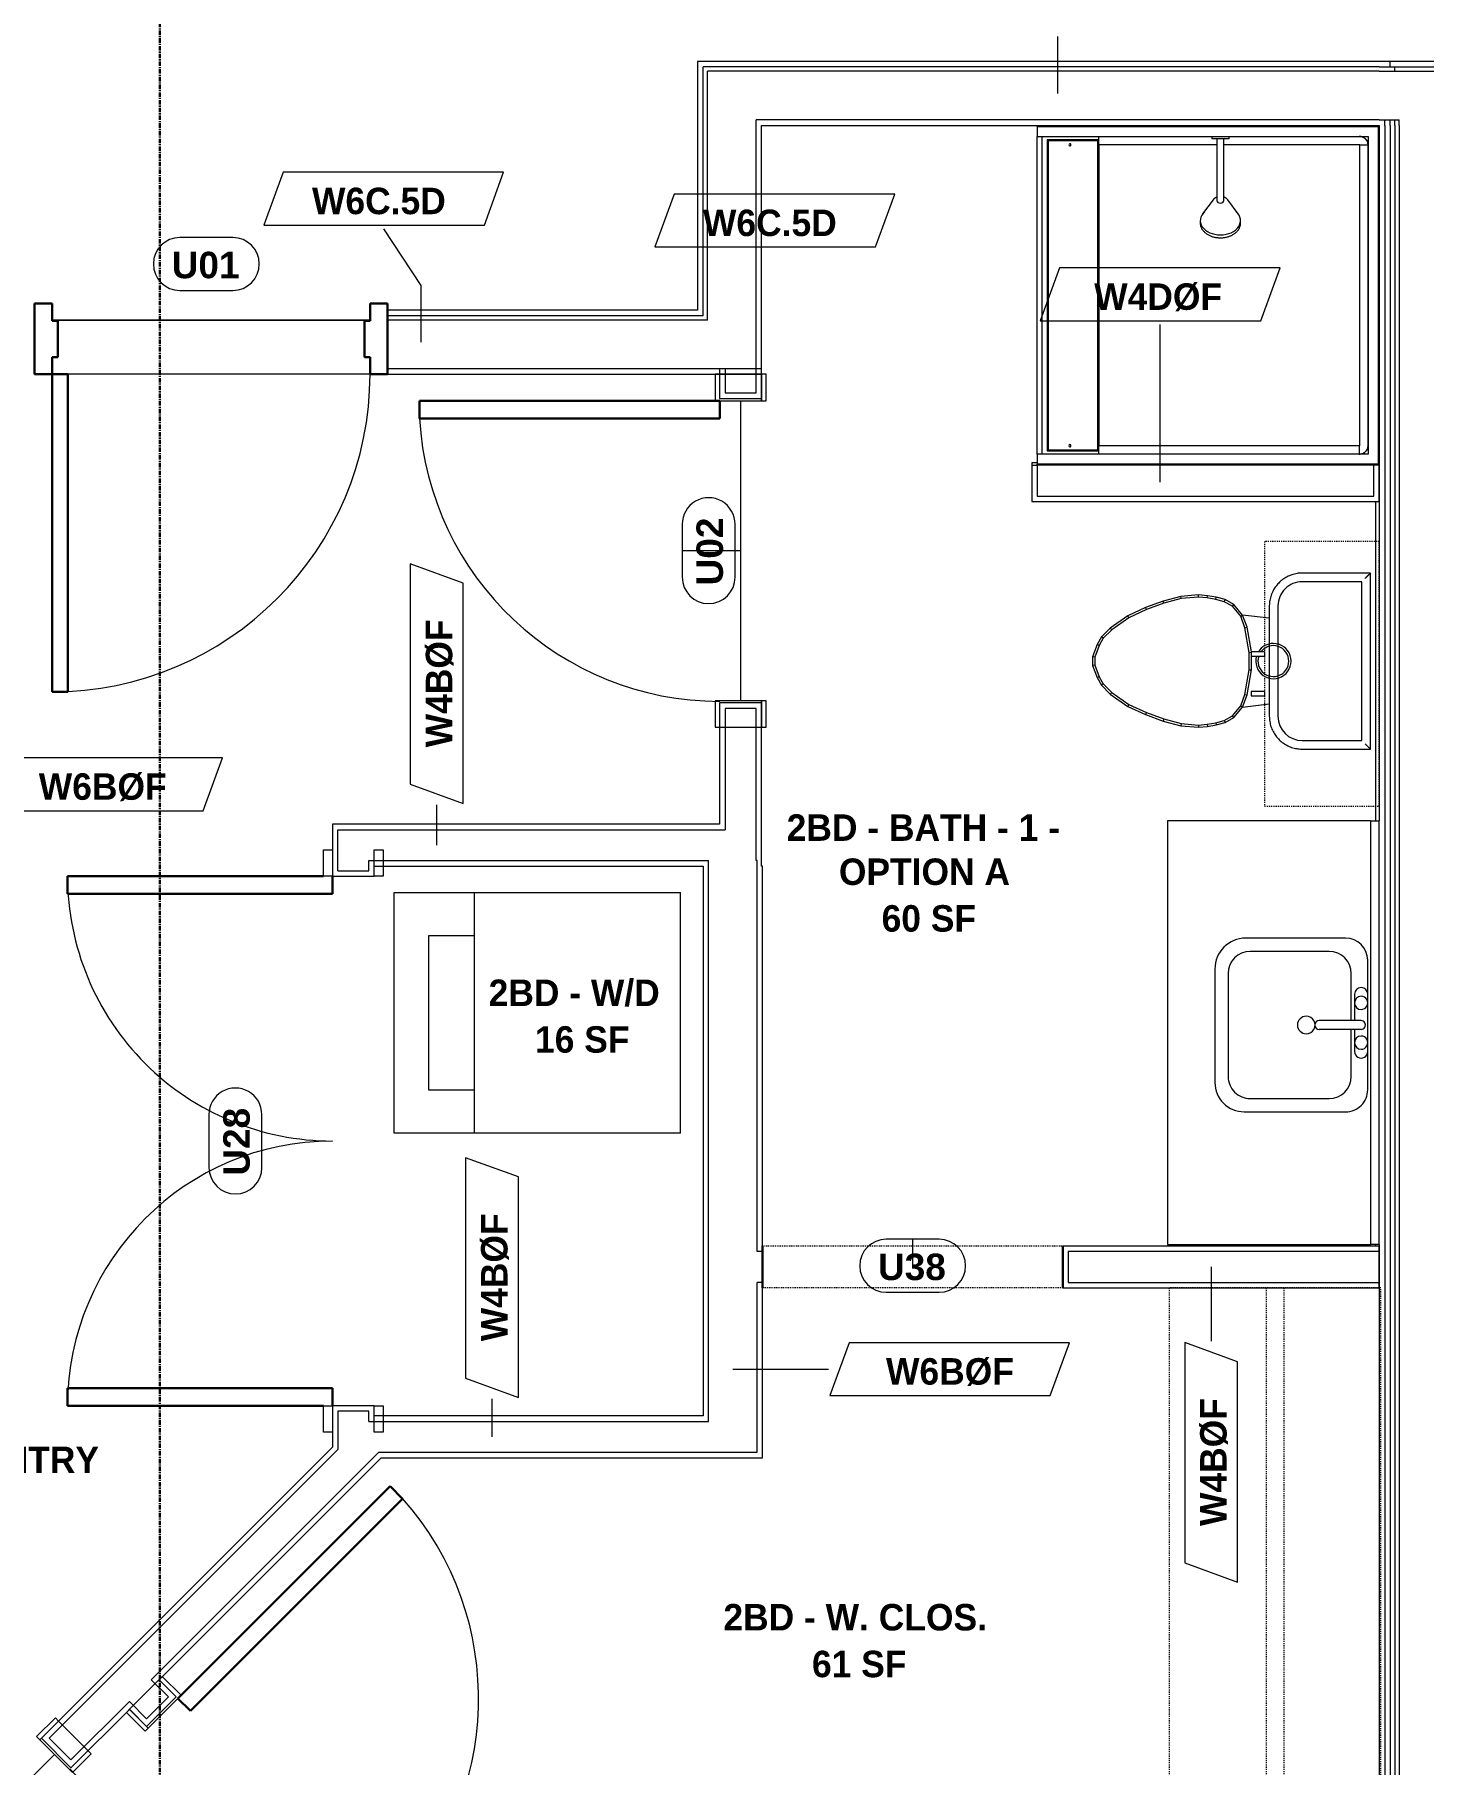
# Model space of a CAD drawing. Header units: inches. Extents: x -4058 to -1781, y 9814 to 12264.
# Drawn here: x -3495.5 to -3338.2, y 10187.7 to 10383.7 of the extents above; entities that cross this region are included whole.
import ezdxf

# ---------------------------------------------------------------- set-up
doc = ezdxf.new("R2010")
doc.units = ezdxf.units.IN
doc.header["$MEASUREMENT"] = 0
for name, pattern in [('Dash', [0.25, 0.125, -0.125]), ('Grid Line 1_2_', [0.875, 0.5, -0.125, 0.125, -0.125]), ('Overhead', [0.15625, 0.09375, -0.0625])]:
    doc.linetypes.add(name, pattern=pattern)
for name, color, linetype, lineweight in [('0-1', 7, 'Continuous', 5), ('0-3', 8, 'Continuous', 9), ('A-AREA-IDEN', 2, 'Continuous', 9), ('A-DETL-GENF-3', 92, 'Overhead', 9), ('A-DETL-MEDM', 33, 'Continuous', 30), ('A-DOOR-1', 7, 'Continuous', 9), ('A-DOOR-2', 10, 'Continuous', 30), ('A-DOOR-3', 31, 'Continuous', 9), ('A-DOOR-4', 31, 'Continuous', 30), ('A-DOOR-FRAM-2', 10, 'Continuous', 30), ('A-DOOR-IDEN', 31, 'Continuous', 9), ('A-FLOR-1', 7, 'Continuous', 9), ('A-FLOR-2', 192, 'Continuous', 9), ('A-WALL', 113, 'Continuous', 18), ('A-WALL-2', 250, 'Continuous', 18), ('A-WALL-3', 113, 'Continuous', 9), ('A-WALL-IDEN', 211, 'Continuous', 9), ('I-WALL-1', 7, 'Continuous', 9), ('P-SANR-FIXT', 6, 'Continuous', 9), ('Q-CASE', 31, 'Continuous', 9), ('Q-CASE-2', 31, 'Dash', 9), ('Q-CASE-HDLN', 31, 'Dash', 9), ('S-GRID-1', 1, 'Grid Line 1_2_', 30)]:
    doc.layers.add(name, color=color, linetype=linetype, lineweight=lineweight)
doc.styles.add('Arial_B', font='arialbd.ttf', dxfattribs={"height": 3})
doc.styles.add('Century Gothic_B', font='GOTHICB.TTF', dxfattribs={"height": 3})

# ---------------------------------------------------------------- blocks, each defined once
blk = doc.blocks.new('CTR - 1st Phase - Shell_rvt-1-UNITS PLANS - 3RD FLOOR')
at = {"layer": 'A-FLOR-1'}
for p, q in [((-3457.52, 10351.34), (-3493.52, 10351.34)), ((-3493.52, 10351.34), (-3457.52, 10351.34))]:
    blk.add_line(p, q, dxfattribs=at)
blk = doc.blocks.new('HOLLOW METAL - UNIT DOOR-2191978-UNITS PLANS - 3RD FLOOR')
at = {"layer": 'A-DOOR-1'}
blk.add_arc((18, 3.875), 36, 90, 180, dxfattribs=at)
at = {"layer": 'A-DOOR-2'}
for p, q in [((18, 39.875), (16.25, 39.875)), ((16.25, 39.875), (16.25, 3.875)), ((18, 3.875), (18, 39.875)), ((16.25, 3.875), (18, 3.875))]:
    blk.add_line(p, q, dxfattribs=at)
at = {"layer": 'A-DOOR-FRAM-2'}
for p, q in [((-18, 3.875), (-20, 3.875)), ((-20, 3.875), (-20, -4.125)), ((-18, 1.9375), (-18, 3.875)), ((18, 3.875), (18, 1.9375)), ((20, 3.875), (18, 3.875)), ((20, -4.125), (20, 3.875)), ((-17.375, 1.9375), (-18, 1.9375)), ((-17.375, -2.1875), (-17.375, 1.9375)), ((18, 1.9375), (17.375, 1.9375)), ((17.375, 1.9375), (17.375, -2.1875)), ((-18, -4.125), (-18, -2.1875)), ((-18, -2.1875), (-17.375, -2.1875)), ((17.375, -2.1875), (18, -2.1875)), ((18, -2.1875), (18, -4.125)), ((-20, -4.125), (-18, -4.125)), ((18, -4.125), (20, -4.125))]:
    blk.add_line(p, q, dxfattribs=at)
blk = doc.blocks.new('CTR - 1st Phase - Common Walls_rvt-1-UNITS PLANS - 3RD FLOOR')
at = {"layer": 'A-WALL-2'}
for p, q in [((-3341.91, 10380.04), (-3341.91, 10380.66)), ((-3343.16, 10380.04), (-3419.78, 10380.04)), ((-3419.78, 10379.54), (-3419.78, 10380.04)), ((-3419.78, 10373.41), (-3419.78, 10379.54)), ((-3343.16, 10379.54), (-3419.28, 10379.54)), ((-3419.28, 10374.04), (-3419.28, 10379.54)), ((-3343.16, 10380.04), (-3342.54, 10380.04)), ((-3343.16, 10379.54), (-3341.91, 10379.54)), ((-3342.54, 10380.04), (-3341.91, 10380.04)), ((-3341.91, 10380.04), (-3341.41, 10380.04)), ((-3341.91, 10380.04), (-3341.41, 10380.04)), ((-3341.91, 10379.54), (-3341.41, 10379.54)), ((-3341.41, 10379.54), (-3341.41, 10380.04)), ((-3341.41, 10380.04), (-3340.91, 10380.04)), ((-3341.41, 10379.54), (-3340.91, 10379.54)), ((-3341.41, 10379.54), (-3340.91, 10379.54)), ((-3340.91, 10380.04), (-3207.1, 10380.04)), ((-3340.91, 10379.54), (-3207.1, 10379.54)), ((-3419.78, 10351.84), (-3419.78, 10373.41)), ((-3419.28, 10373.41), (-3419.28, 10374.04)), ((-3419.28, 10351.34), (-3419.28, 10373.41)), ((-3343.16, 10374.04), (-3413.78, 10374.04)), ((-3413.78, 10373.41), (-3413.78, 10374.04)), ((-3413.78, 10345.84), (-3413.78, 10373.41)), ((-3343.16, 10374.04), (-3342.54, 10374.04)), ((-3342.54, 10373.41), (-3342.54, 10374.04)), ((-3342.54, 10374.04), (-3341.91, 10374.04)), ((-3342.54, 10373.41), (-3342.54, 9988.44)), ((-3341.91, 10373.41), (-3341.91, 10374.04)), ((-3341.91, 10374.04), (-3341.41, 10374.04)), ((-3341.91, 10373.41), (-3341.91, 9988.44)), ((-3341.41, 10373.41), (-3341.41, 10374.04)), ((-3341.41, 10374.04), (-3340.91, 10374.04)), ((-3341.41, 10373.41), (-3341.41, 9988.44)), ((-3340.91, 10373.41), (-3340.91, 10374.04)), ((-3340.91, 10373.41), (-3340.91, 9988.44)), ((-3420.41, 10351.84), (-3455.52, 10351.84)), ((-3420.41, 10351.34), (-3455.52, 10351.34)), ((-3419.78, 10351.84), (-3420.41, 10351.84)), ((-3419.78, 10351.34), (-3420.41, 10351.34)), ((-3419.28, 10351.34), (-3419.78, 10351.34)), ((-3420.41, 10345.84), (-3455.52, 10345.84)), ((-3419.28, 10345.84), (-3420.41, 10345.84)), ((-3413.78, 10345.84), (-3419.28, 10345.84))]:
    blk.add_line(p, q, dxfattribs=at)
at = {"layer": 'I-WALL-1'}
for p, q in [((-3343.16, 10380.66), (-3420.41, 10380.66)), ((-3420.41, 10380.66), (-3420.41, 10380.04)), ((-3342.54, 10380.66), (-3343.16, 10380.66)), ((-3341.91, 10380.66), (-3342.54, 10380.66)), ((-3207.1, 10380.66), (-3341.91, 10380.66)), ((-3420.41, 10380.04), (-3420.41, 10373.41)), ((-3420.41, 10373.41), (-3420.41, 10352.46)), ((-3413.16, 10373.41), (-3381.91, 10373.41)), ((-3413.16, 10345.21), (-3413.16, 10373.41)), ((-3420.41, 10352.46), (-3455.52, 10352.46)), ((-3455.52, 10345.21), (-3420.41, 10345.21)), ((-3420.41, 10345.21), (-3413.78, 10345.21)), ((-3413.78, 10345.21), (-3413.16, 10345.21)), ((-3343.16, 10334.91), (-3343.16, 10294.6)), ((-3343.16, 10246.6), (-3343.16, 9988.44))]:
    blk.add_line(p, q, dxfattribs=at)
at = {"layer": '0-3', "rotation": 180}
blk.add_blockref('HOLLOW METAL - UNIT DOOR-2191978-UNITS PLANS - 3RD FLOOR', (-3475.52, 10349.09), dxfattribs=at)
blk = doc.blocks.new('CTR - 1st Phase - Structure_rvt-1-UNITS PLANS - 3RD FLOOR')
at = {"layer": 'S-GRID-1'}
blk.add_line((-3481.32, 9814.03), (-3481.32, 12247.5), dxfattribs=at)
blk = doc.blocks.new('SWING - DOUBLE - FLUSH - SWING - DOUBLE - 5-0 x 6-8 - DUMMY-3948979-UNITS PLANS - 3RD FLOOR')
at = {"layer": 'A-DOOR-3'}
for p, q in [((-33, 2.375), (-33, 3.375)), ((-33, 3.375), (-30, 3.375)), ((-30, 2.375), (-33, 2.375)), ((-30, 3.375), (-30, 2.375)), ((30, 2.375), (30, 3.375)), ((30, 3.375), (33, 3.375)), ((33, 2.375), (30, 2.375)), ((33, 3.375), (33, 2.375)), ((-33, -2.375), (-30, -2.375)), ((-33, -3.375), (-33, -2.375)), ((-30, -3.375), (-33, -3.375)), ((-30, -2.375), (-30, -3.375)), ((30, -2.375), (33, -2.375)), ((30, -3.375), (30, -2.375)), ((33, -3.375), (30, -3.375)), ((33, -2.375), (33, -3.375))]:
    blk.add_line(p, q, dxfattribs=at)
for centre, start, end in [((-30, -2.375), 270, 0), ((30, -2.375), 180, 270)]:
    blk.add_arc(centre, 30, start, end, dxfattribs=at)
at = {"layer": 'A-DOOR-4'}
for p, q in [((-28, -2.375), (-30, -2.375)), ((-30, -3.375), (-30, -32.375)), ((-28, -32.375), (-28, -2.375)), ((28, -2.375), (30, -2.375)), ((28, -32.375), (28, -2.375)), ((30, -3.375), (30, -32.375)), ((-30, -32.375), (-28, -32.375)), ((30, -32.375), (28, -32.375))]:
    blk.add_line(p, q, dxfattribs=at)
blk = doc.blocks.new('Door-Opening - CLEAR OPENING - 34_ x 80_-3924454-UNITS PLANS - 3RD FLOOR')
at = {"layer": 'A-DETL-GENF-3'}
for p, q in [((-17.32, 2.37), (16.68, 2.37)), ((16.68, -2.38), (-17.32, -2.38))]:
    blk.add_line(p, q, dxfattribs=at)
at = {"layer": 'A-DETL-MEDM'}
for p, q in [((-17.32, -2.38), (-17.32, 2.37)), ((16.68, 2.37), (16.68, -2.38))]:
    blk.add_line(p, q, dxfattribs=at)
blk = doc.blocks.new('M_Sink Vanity-Square - 500 x 440mm-1352614-UNITS PLANS - 3RD FLOOR')
at = {"layer": 'P-SANR-FIXT'}
for p, q in [((7.96, 7.09), (-6.72, 7.09)), ((3.62, 7.09), (-2.88, 7.09)), ((0.12, 6.33), (0.12, 1.59)), ((1.12, 6.33), (1.12, 1.59)), ((-9.22, 4.59), (-9.22, -6.73)), ((0.12, 5.22), (-5.22, 5.22)), ((-2.88, 5.59), (0.12, 5.59)), ((1.12, 5.59), (3.62, 5.59)), ((6.46, 5.22), (1.12, 5.22)), ((10.46, -6.91), (10.46, 4.59)), ((-7.72, 2.72), (-7.72, -6.23)), ((8.96, -6.23), (8.96, 2.72)), ((-5.22, -8.73), (6.46, -8.73)), ((-5.72, -10.23), (7.14, -10.23))]:
    blk.add_line(p, q, dxfattribs=at)
for centre, radius, start, end in [((-6.72, 4.59), 2.5, 90, 180), ((-2.88, 6.34), 0.75, 90, 270), ((-1.88, 6.34), 0.75, 360, 180), ((-1.88, 6.34), 0.75, 180, 0), ((0.62, 6.33), 0.5, 360, 180), ((2.62, 6.34), 0.75, 360, 180), ((2.62, 6.34), 0.75, 180, 360), ((3.62, 6.34), 0.75, 270, 90), ((7.96, 4.59), 2.5, 360, 90), ((-5.22, 2.72), 2.5, 90, 180), ((6.46, 2.72), 2.5, 0, 90), ((0.62, 0.13), 1, 360, 180), ((0.62, 0.13), 1, 180, 0), ((0.62, 1.59), 0.5, 180, 0), ((-5.72, -6.73), 3.5, 180, 270), ((-5.22, -6.23), 2.5, 180, 270), ((6.46, -6.23), 2.5, 270, 0), ((7.14, -6.91), 3.32, 270, 0)]:
    blk.add_arc(centre, radius, start, end, dxfattribs=at)
blk = doc.blocks.new('Toilet-Domestic-3D - Toilet-Domestic-3D-V19-UNITS PLANS - 3RD FLOOR')
at = {"layer": 'P-SANR-FIXT'}
for p, q in [((-0.5, 12), (-1.87, 11.5)), ((-0.46, 11.75), (-0.5, 12)), ((0.5, 12), (-0.5, 12)), ((0.46, 11.75), (0.5, 12)), ((1.87, 11.5), (0.5, 12)), ((-3.74, 10), (-5.13, 8)), ((-3.55, 9.84), (-4.91, 7.88)), ((-2.74, 11), (-3.74, 10)), ((-3.55, 9.84), (-3.74, 10)), ((-2.59, 10.8), (-3.55, 9.84)), ((-1.87, 11.5), (-2.74, 11)), ((-2.59, 10.8), (-2.74, 11)), ((-1.77, 11.27), (-2.59, 10.8)), ((-1.77, 11.27), (-1.87, 11.5)), ((-0.46, 11.75), (-1.77, 11.27)), ((0.46, 11.75), (-0.46, 11.75)), ((1.77, 11.27), (0.46, 11.75)), ((1.77, 11.27), (1.87, 11.5)), ((2.59, 10.8), (1.77, 11.27)), ((2.74, 11), (1.87, 11.5)), ((2.59, 10.8), (2.74, 11)), ((3.55, 9.84), (2.59, 10.8)), ((3.74, 10), (2.74, 11)), ((3.55, 9.84), (3.74, 10)), ((4.91, 7.88), (3.55, 9.84)), ((5.13, 8), (3.74, 10)), ((-5.13, 8), (-6.06, 6)), ((-4.91, 7.88), (-5.83, 5.9)), ((-4.91, 7.88), (-5.13, 8)), ((4.91, 7.88), (5.13, 8)), ((5.83, 5.9), (4.91, 7.88)), ((6.06, 6), (5.13, 8)), ((-6.06, 6), (-6.79, 4)), ((-5.83, 5.9), (-6.55, 3.92)), ((-5.83, 5.9), (-6.06, 6)), ((5.83, 5.9), (6.06, 6)), ((6.55, 3.92), (5.83, 5.9)), ((6.79, 4), (6.06, 6)), ((-6.79, 4), (-7.33, 1.99)), ((-6.55, 3.92), (-7.08, 1.95)), ((-6.55, 3.92), (-6.79, 4)), ((6.55, 3.92), (6.79, 4)), ((7.08, 1.95), (6.55, 3.92)), ((7.33, 1.99), (6.79, 4)), ((-7.33, 1.99), (-7.5, 0)), ((-7.08, 1.95), (-7.33, 1.99)), ((7.08, 1.95), (7.33, 1.99)), ((7.5, 0), (7.33, 1.99)), ((-7.08, 1.95), (-7.25, 0)), ((7.25, 0), (7.08, 1.95)), ((-7.25, 0), (-7.5, 0)), ((-7.5, 0), (-7.41, -1)), ((-7.16, -0.96), (-7.41, -1)), ((-7.41, -1), (-7.24, -2)), ((-7.25, 0), (-7.16, -0.96)), ((-6.99, -1.95), (-7.24, -2)), ((-7.16, -0.96), (-6.99, -1.95)), ((-6.99, -1.95), (-6.73, -2.9)), ((6.73, -2.9), (6.99, -1.95)), ((6.99, -1.95), (7.16, -0.96)), ((6.99, -1.95), (7.24, -2)), ((7.16, -0.96), (7.25, 0)), ((7.16, -0.96), (7.41, -1)), ((7.24, -2), (7.41, -1)), ((7.25, 0), (7.5, 0)), ((7.41, -1), (7.5, 0)), ((-7.24, -2), (-6.97, -3)), ((-6.73, -2.9), (-6.97, -3)), ((-6.97, -3), (-6.4, -4)), ((-6.73, -2.9), (-6.21, -3.84)), ((-6.4, -4), (-6.21, -3.84)), ((-6.21, -3.84), (-5.08, -4.78)), ((5.08, -4.78), (6.21, -3.84)), ((6.21, -3.84), (6.73, -2.9)), ((6.21, -3.84), (6.4, -4)), ((6.4, -4), (6.97, -3)), ((6.73, -2.9), (6.97, -3)), ((6.97, -3), (7.24, -2)), ((-6.4, -4), (-5.21, -5)), ((-5.08, -4.78), (-5.21, -5)), ((-5.21, -5), (-4.86, -8.02)), ((-5.21, -5), (-3.84, -5.5)), ((-5.08, -4.78), (-3.77, -5.26)), ((-3.77, -5.26), (-3.84, -5.5)), ((-3.84, -5.5), (-1, -6)), ((-3.77, -5.26), (-0.98, -5.75)), ((-0.98, -5.75), (-1, -6)), ((-0.98, -5.75), (0.98, -5.75)), ((0.98, -5.75), (3.77, -5.26)), ((0.98, -5.75), (1, -5.98)), ((1.05, -5.99), (3.84, -5.5)), ((3.77, -5.26), (5.08, -4.78)), ((3.77, -5.26), (3.84, -5.5)), ((3.84, -5.5), (5.21, -5)), ((4.86, -8.02), (5.21, -5)), ((5.08, -4.78), (5.21, -5)), ((5.21, -5), (6.4, -4)), ((-1, -6), (0.56, -6)), ((6.25, -8.02), (-6.25, -8.02)), ((6.25, -9), (-6.25, -9)), ((6.25, -9), (-6.25, -9)), ((-9.98, -11.75), (-9.98, -19.48)), ((-9, -11.75), (-9, -18.5)), ((-9, -11.75), (-9, -18.5)), ((9, -18.5), (9, -11.75)), ((9, -18.5), (9, -11.75)), ((9.98, -19.48), (9.98, -11.75)), ((-9.98, -19.48), (-9.86, -19.36)), ((-9.98, -19.48), (9.98, -19.48)), ((-9, -18.5), (9, -18.5)), ((-9, -18.5), (9, -18.5)), ((9.86, -19.36), (9.98, -19.48))]:
    blk.add_line(p, q, dxfattribs=at)
at = {"layer": 'P-SANR-FIXT', "flags": 128}
for points in [[(-6.25, -8.02), (-6.4, -8.03), (-6.55, -8.03), (-6.7, -8.05), (-6.84, -8.07), (-6.99, -8.1), (-7.14, -8.13), (-7.28, -8.17), (-7.42, -8.21), (-7.56, -8.26), (-7.7, -8.32), (-7.84, -8.38), (-7.97, -8.44), (-8.1, -8.52), (-8.23, -8.59), (-8.35, -8.67), (-8.48, -8.76), (-8.59, -8.85), (-8.71, -8.95), (-8.82, -9.05), (-8.92, -9.15), (-9.03, -9.26), (-9.12, -9.38), (-9.22, -9.49), (-9.3, -9.61), (-9.39, -9.74), (-9.46, -9.86), (-9.54, -9.99), (-9.6, -10.13), (-9.67, -10.26), (-9.72, -10.4), (-9.78, -10.54), (-9.82, -10.68), (-9.86, -10.83), (-9.89, -10.97), (-9.92, -11.12), (-9.95, -11.26), (-9.96, -11.41), (-9.97, -11.56), (-9.98, -11.71), (-9.98, -11.75)], [(9.98, -11.75), (9.97, -11.6), (9.97, -11.45), (9.95, -11.3), (9.93, -11.16), (9.9, -11.01), (9.87, -10.86), (9.83, -10.72), (9.79, -10.58), (9.74, -10.44), (9.68, -10.3), (9.62, -10.16), (9.56, -10.03), (9.48, -9.9), (9.41, -9.77), (9.33, -9.65), (9.24, -9.52), (9.15, -9.41), (9.05, -9.29), (8.95, -9.18), (8.85, -9.08), (8.74, -8.97), (8.62, -8.88), (8.51, -8.78), (8.39, -8.7), (8.26, -8.61), (8.14, -8.54), (8.01, -8.46), (7.87, -8.4), (7.74, -8.33), (7.6, -8.28), (7.46, -8.22), (7.32, -8.18), (7.17, -8.14), (7.03, -8.11), (6.88, -8.08), (6.74, -8.05), (6.59, -8.04), (6.44, -8.03), (6.29, -8.02), (6.25, -8.02)]]:
    blk.add_lwpolyline(points, dxfattribs=at)
at = {"layer": 'P-SANR-FIXT'}
for centre, radius, start, end in [((0, -8.48), 2, 73.137, 0), ((0, -8.48), 1.75, 70.983, 0), ((0, -8.48), 2, 0, 57.9286), ((0, -8.48), 1.75, 0, 51.2445), ((-6.25, -11.75), 2.75, 90, 180), ((-6.25, -11.75), 2.75, 90, 180), ((6.25, -11.75), 2.75, 0, 90), ((6.25, -11.75), 2.75, 360, 90)]:
    blk.add_arc(centre, radius, start, end, dxfattribs=at)
for points in [[(-9.98, -19.48), (-9.98, -19.48), (-9.98, -19.48), (-9.98, -19.48)], [(9.98, -19.48), (9.98, -19.48), (9.98, -19.48), (9.98, -19.48)]]:
    blk.add_open_spline(points, degree=3, dxfattribs=at)
for points, knots in [([(-9.86, -19.36), (-9.86, -19.36), (-9.85, -19.35), (-9.82, -19.32), (-9.8, -19.3), (-9.78, -19.28), (-9.75, -19.25), (-9.71, -19.21), (-9.66, -19.16), (-9.6, -19.1), (-9.55, -19.05), (-9.47, -18.97), (-9.41, -18.91), (-9.37, -18.87)], [0, 0, 0, 0, 0.166667, 0.25, 0.291667, 0.333333, 0.416667, 0.5, 0.583333, 0.666667, 0.75, 0.833333, 1, 1, 1, 1]), ([(9.37, -18.87), (9.41, -18.91), (9.47, -18.97), (9.55, -19.05), (9.6, -19.1), (9.66, -19.16), (9.71, -19.21), (9.75, -19.25), (9.78, -19.28), (9.8, -19.3), (9.82, -19.32), (9.85, -19.35), (9.86, -19.36), (9.86, -19.36)], [-1, -1, -1, -1, -0.833333, -0.75, -0.666667, -0.583333, -0.5, -0.416667, -0.333333, -0.291667, -0.25, -0.166667, 0, 0, 0, 0])]:
    blk.add_open_spline(points, degree=3, knots=knots, dxfattribs=at)
blk = doc.blocks.new('Bath Vanity - Bath Vanity 48_-V8-UNITS PLANS - 3RD FLOOR')
at = {"layer": 'Q-CASE'}
for p, q in [((-23.26, -1), (-23.26, -24)), ((24.74, -24), (24.74, -1)), ((-23.26, -24), (24.74, -24))]:
    blk.add_line(p, q, dxfattribs=at)
blk = doc.blocks.new('BATHROOM MIRROR - BATHROOM MIRROR 48_-3124766-UNITS PLANS - 3RD FLOOR')
at = {"layer": 'Q-CASE'}
for p, q in [((24.74, 24), (-23.26, 24)), ((-23.26, 23), (-23.26, 24)), ((24.74, 24), (24.74, 23)), ((-23.26, 23), (24.74, 23))]:
    blk.add_line(p, q, dxfattribs=at)
blk = doc.blocks.new('300 Series Wall Hung Cabinet_326 - 30_-2909952-UNITS PLANS - 3RD FLOOR')
at = {"layer": 'Q-CASE'}
for p, q in [((-2.5, -13.19), (-2.01, -13.19)), ((-2.5, -13.19), (-2.5, -14.69)), ((-2.01, -14.69), (-2.01, -13.19)), ((2, -13.19), (2.49, -13.19)), ((2, -13.19), (2, -14.69)), ((2.49, -14.69), (2.49, -13.19)), ((-2.5, -14.69), (-2.01, -14.69)), ((2, -14.69), (2.49, -14.69))]:
    blk.add_line(p, q, dxfattribs=at)
at = {"layer": 'Q-CASE-2'}
for p, q in [((15, -0.19), (-15, -0.19)), ((-15, -0.19), (-15, -13.19)), ((15, -13.19), (15, -0.19)), ((-15, -13.19), (15, -13.19))]:
    blk.add_line(p, q, dxfattribs=at)
blk = doc.blocks.new('Stacked Washer and Dryer - 26_x25_ - Private-1352637-UNITS PLANS - 3RD FLOOR')
at = {"layer": 'P-SANR-FIXT'}
for p, q in [((0, 13.625), (32.4375, 13.625)), ((0, 13.625), (0, -13.625)), ((23.34375, 13.625), (23.34375, -13.625)), ((32.4375, 13.625), (32.4375, -13.625)), ((23.34375, 8.75), (28.53125, 8.75)), ((28.53125, 8.75), (28.53125, -8.75)), ((28.53125, -8.75), (23.34375, -8.75)), ((32.4375, -13.625), (0, -13.625))]:
    blk.add_line(p, q, dxfattribs=at)
blk = doc.blocks.new('SWING - SINGLE - FLUSH - SWING - FLUSH - 2-10 x 6-8 - PRIVACY-4346067-UNITS PLANS - 3RD FLOOR')
at = {"layer": 'A-DOOR-3'}
for p, q in [((-17, 2.87), (-20, 2.87)), ((-20, 2.87), (-20, -2.38)), ((-17, -2.38), (-17, 2.87)), ((20, 2.87), (17, 2.87)), ((17, 2.87), (17, -2.38)), ((20, -2.38), (20, 2.87)), ((-20, -2.38), (-17, -2.38)), ((-17, -2.38), (-20, -2.38)), ((-20, -2.38), (-20, -2.88)), ((-20, -2.88), (-17, -2.88)), ((-17, -2.88), (-17, -2.38)), ((17, -2.38), (20, -2.38)), ((20, -2.38), (17, -2.38)), ((17, -2.38), (17, -2.88)), ((17, -2.88), (20, -2.88)), ((20, -2.88), (20, -2.38))]:
    blk.add_line(p, q, dxfattribs=at)
blk.add_arc((17, 2.37), 34.07, 93.3657, 180, dxfattribs=at)
at = {"layer": 'A-DOOR-4'}
for p, q in [((15, 2.37), (15, 36.38)), ((17, 36.38), (15, 36.38)), ((17, 2.37), (17, 36.38)), ((17, 2.37), (15, 2.37))]:
    blk.add_line(p, q, dxfattribs=at)
blk = doc.blocks.new('OD_CW_Closet - OD_CW_Closet-3802031-UNITS PLANS - 3RD FLOOR')
at = {"layer": 'Q-CASE-HDLN'}
for p, q in [((80.99, 24), (0.74, 24)), ((0.74, 24), (0.74, 0)), ((80.99, 0), (80.99, 24)), ((0.74, 13), (80.99, 13)), ((0.74, 11), (80.99, 11)), ((0.74, 0), (80.99, 0))]:
    blk.add_line(p, q, dxfattribs=at)
blk = doc.blocks.new('SWING - SINGLE - FLUSH - SWING - FLUSH - 2-10 x 6-8 - PRIVACY-4346068-UNITS PLANS - 3RD FLOOR')
at = {"layer": 'A-DOOR-3'}
for p, q in [((-20, 2.37), (-20, 2.87)), ((-20, 2.87), (-17, 2.87)), ((-20, 2.37), (-17, 2.37)), ((-20, -2.88), (-20, 2.37)), ((-17, 2.37), (-20, 2.37)), ((-17, 2.87), (-17, 2.37)), ((-17, 2.37), (-17, -2.88)), ((17, 2.37), (17, 2.87)), ((17, 2.87), (20, 2.87)), ((17, 2.37), (20, 2.37)), ((17, -2.88), (17, 2.37)), ((20, 2.37), (17, 2.37)), ((20, 2.87), (20, 2.37)), ((20, 2.37), (20, -2.88)), ((-17, -2.88), (-20, -2.88)), ((20, -2.88), (17, -2.88))]:
    blk.add_line(p, q, dxfattribs=at)
blk.add_arc((17, -2.38), 34.07, 180, 266.6343, dxfattribs=at)
at = {"layer": 'A-DOOR-4'}
for p, q in [((15, -2.38), (15, -36.38)), ((17, -2.38), (15, -2.38)), ((17, -2.38), (17, -36.38)), ((17, -36.38), (15, -36.38))]:
    blk.add_line(p, q, dxfattribs=at)
blk = doc.blocks.new('The Shower - The Shower-V32-UNITS PLANS - 3RD FLOOR')
at = {"layer": 'P-SANR-FIXT'}
for p, q in [((0, 39.25), (0.12, 39.25)), ((0, 0.5), (0, 39.25)), ((1.25, 39.25), (0.12, 39.25)), ((0.12, 0.62), (0.12, 39.25)), ((1.25, 39.25), (37.25, 39.25)), ((1.25, 38.75), (1.25, 39.25)), ((1.25, 1.75), (1.25, 39.25)), ((37.25, 39.25), (37.25, 38.75)), ((38.38, 39.25), (37.25, 39.25)), ((37.25, 39.25), (37.25, 19.48)), ((38.38, 39.25), (38.5, 39.25)), ((38.38, 39.25), (38.38, 0.62)), ((38.5, 39.25), (38.5, 0.5)), ((37.25, 38.75), (1.25, 38.75)), ((1.62, 38.13), (1.62, 32.27)), ((36.88, 38.13), (1.62, 38.13)), ((36.75, 38), (1.75, 38)), ((1.75, 38), (1.75, 32.38)), ((36.75, 32.38), (36.75, 38)), ((36.88, 32.27), (36.88, 38.13)), ((1.75, 32.38), (36.75, 32.38)), ((2.2, 2.75), (2.2, 32.27)), ((36.3, 32.27), (2.2, 32.27)), ((36.3, 18.89), (36.3, 32.27)), ((36.3, 2.75), (36.3, 18.11)), ((37.25, 17.52), (37.25, 1.75)), ((1.28, 2.51), (1.3, 2.43)), ((1.4, 2.23), (1.42, 2.2)), ((1.51, 2.08), (1.58, 2.01)), ((2.25, 2.7), (36.25, 2.7)), ((36.92, 2.01), (36.99, 2.08)), ((37.08, 2.2), (37.1, 2.23)), ((37.2, 2.43), (37.22, 2.51)), ((38.5, 0.5), (0, 0.5)), ((38.38, 0.62), (0.12, 0.62)), ((37.25, 1.75), (1.25, 1.75)), ((1.7, 1.92), (1.73, 1.9)), ((1.93, 1.8), (2.01, 1.78)), ((2.25, 1.77), (36.25, 1.77)), ((36.25, 1.75), (36.25, 1.77)), ((36.49, 1.78), (36.57, 1.8)), ((36.77, 1.9), (36.8, 1.92))]:
    blk.add_line(p, q, dxfattribs=at)
for centre, radius, start, end in [((2.2, 35.56), 0.125, 0, 180), ((2.2, 35.56), 0.125, 180, 0), ((36.3, 35.56), 0.125, 0, 180), ((36.3, 35.56), 0.125, 180, 0), ((2.25, 2.75), 1, 180, 270), ((36.25, 2.75), 1, 270, 0)]:
    blk.add_arc(centre, radius, start, end, dxfattribs=at)
for centre, major_axis, start_param, end_param in [((2.2, 32.28), (-0.95, 0), 0, 1.570796), ((36.3, 32.28), (0.95, 0), 4.712389, 6.283185)]:
    blk.add_ellipse(centre, major_axis=major_axis, ratio=0.019505, start_param=start_param, end_param=end_param, dxfattribs=at)
for points, knots in [([(1.25, 2.77), (1.25, 2.77), (1.27, 2.76), (1.4, 2.76), (1.64, 2.75), (1.95, 2.75), (2.12, 2.75), (2.2, 2.75)], [-1, -1, -1, -1, -0.833333, -0.666667, -0.333333, -0.166667, 0, 0, 0, 0]), ([(1.25, 2.77), (1.25, 2.7), (1.26, 2.57), (1.34, 2.32), (1.53, 2.04), (1.8, 1.86), (2.06, 1.78), (2.19, 1.77), (2.25, 1.77)], [-1, -1, -1, -1, -0.874768, -0.749536, -0.499072, -0.248608, -0.123376, 0.001856, 0.001856, 0.001856, 0.001856]), ([(1.59, 2), (1.55, 2.04), (1.47, 2.12), (1.41, 2.21), (1.38, 2.25)], [0.4597287, 0.4597287, 0.4597287, 0.4597287, 0.5714286, 0.666048, 0.666048, 0.666048, 0.666048]), ([(2.2, 2.75), (2.2, 2.74), (2.2, 2.74), (2.2, 2.73), (2.21, 2.72), (2.21, 2.72), (2.22, 2.71), (2.23, 2.71), (2.24, 2.7), (2.24, 2.7), (2.25, 2.7), (2.25, 2.7)], [-1, -1, -1, -1, -0.833333, -0.75, -0.666667, -0.583333, -0.416667, -0.291667, -0.208333, -0.083333, 0, 0, 0, 0]), ([(36.25, 1.77), (36.32, 1.77), (36.45, 1.78), (36.7, 1.86), (36.98, 2.04), (37.16, 2.32), (37.24, 2.57), (37.25, 2.7), (37.25, 2.77)], [-1, -1, -1, -1, -0.874768, -0.749536, -0.499072, -0.248608, -0.123376, 0.001856, 0.001856, 0.001856, 0.001856]), ([(36.25, 2.7), (36.26, 2.7), (36.26, 2.7), (36.27, 2.7), (36.28, 2.71), (36.28, 2.71), (36.29, 2.72), (36.29, 2.73), (36.3, 2.74), (36.3, 2.74), (36.3, 2.75), (36.3, 2.75)], [-1, -1, -1, -1, -0.833333, -0.75, -0.666667, -0.583333, -0.416667, -0.291667, -0.208333, -0.083333, 0, 0, 0, 0]), ([(36.25, 1.8), (36.25, 1.82), (36.25, 1.91), (36.25, 2.14), (36.25, 2.45), (36.25, 2.62), (36.25, 2.7)], [-0.8333333, -0.8333333, -0.8333333, -0.8333333, -0.6666667, -0.3333333, -0.1666667, 0, 0, 0, 0]), ([(37.01, 2.11), (36.97, 2.05), (36.89, 1.97), (36.79, 1.91), (36.75, 1.88)], [0.4462442, 0.4462442, 0.4462442, 0.4462442, 0.5714286, 0.666048, 0.666048, 0.666048, 0.666048]), ([(37.19, 2.42), (37.18, 2.38), (37.16, 2.33), (37.13, 2.27), (37.12, 2.25)], [0.2167295, 0.2167295, 0.2167295, 0.2167295, 0.2857143, 0.332096, 0.332096, 0.332096, 0.332096]), ([(2.25, 1.75), (2.17, 1.75), (2.03, 1.77), (1.86, 1.82), (1.77, 1.87), (1.75, 1.88)], [0, 0, 0, 0, 0.1428571, 0.2857143, 0.332065, 0.332065, 0.332065, 0.332065]), ([(36.75, 1.88), (36.7, 1.85), (36.59, 1.8), (36.42, 1.76), (36.31, 1.75), (36.25, 1.75)], [0.6665409, 0.6665409, 0.6665409, 0.6665409, 0.7857143, 0.8928571, 1, 1, 1, 1])]:
    blk.add_open_spline(points, degree=3, knots=knots, dxfattribs=at)
for points in [[(1.25, 2.71), (1.25, 2.72), (1.25, 2.74), (1.25, 2.75)], [(1.38, 2.25), (1.37, 2.27), (1.36, 2.3), (1.35, 2.32)], [(1.75, 1.88), (1.71, 1.91), (1.67, 1.94), (1.63, 1.97)], [(37.12, 2.25), (37.09, 2.21), (37.07, 2.18), (37.05, 2.15)], [(37.25, 2.75), (37.25, 2.72), (37.25, 2.7), (37.25, 2.67)]]:
    blk.add_open_spline(points, degree=3, dxfattribs=at)
blk = doc.blocks.new('Shower Head - Shower Head-3265626-UNITS PLANS - 3RD FLOOR')
at = {"layer": 'P-SANR-FIXT'}
for p, q in [((-0.98, 0), (-0.98, -0.26)), ((-0.98, 0), (0.98, 0)), ((0.98, -0.26), (-0.98, -0.26)), ((-0.39, -0.26), (-0.39, -1)), ((0.39, -1), (0.39, -0.26)), ((0.98, -0.26), (0.98, 0)), ((-0.84, -7.19), (-2.02, -8.78)), ((-0.39, -6.01), (-0.39, -7.27)), ((0.39, -7.27), (0.39, -6.01)), ((2.02, -8.78), (0.84, -7.19)), ((-2.28, -9.54), (-2.28, -9.81)), ((2.28, -9.81), (2.28, -9.54))]:
    blk.add_line(p, q, dxfattribs=at)
at = {"layer": 'P-SANR-FIXT', "flags": 128}
for points in [[(-0.39, -1), (-0.39, -1.29), (-0.39, -1.57), (-0.39, -1.85), (-0.39, -2.13), (-0.39, -2.41), (-0.39, -2.69), (-0.39, -2.96), (-0.39, -3.23), (-0.39, -3.5), (-0.39, -3.76), (-0.39, -4.02), (-0.39, -4.27), (-0.39, -4.52), (-0.39, -4.77), (-0.39, -5), (-0.39, -5.23), (-0.39, -5.46), (-0.39, -5.67), (-0.39, -5.88), (-0.39, -6.01)], [(0.39, -6.01), (0.39, -5.81), (0.39, -5.6), (0.39, -5.38), (0.39, -5.15), (0.39, -4.92), (0.39, -4.68), (0.39, -4.43), (0.39, -4.18), (0.39, -3.93), (0.39, -3.67), (0.39, -3.4), (0.39, -3.13), (0.39, -2.86), (0.39, -2.59), (0.39, -2.31), (0.39, -2.03), (0.39, -1.75), (0.39, -1.46), (0.39, -1.18), (0.39, -1)], [(-0.39, -6.87), (-0.43, -6.88), (-0.46, -6.9), (-0.49, -6.91), (-0.52, -6.93), (-0.55, -6.94), (-0.58, -6.96), (-0.61, -6.98), (-0.64, -7), (-0.67, -7.03), (-0.7, -7.05), (-0.73, -7.07), (-0.76, -7.1), (-0.78, -7.13), (-0.81, -7.16), (-0.83, -7.19), (-0.84, -7.19)], [(0.84, -7.19), (0.81, -7.16), (0.79, -7.13), (0.76, -7.1), (0.73, -7.08), (0.7, -7.05), (0.68, -7.03), (0.65, -7.01), (0.62, -6.98), (0.59, -6.97), (0.56, -6.95), (0.53, -6.93), (0.49, -6.91), (0.46, -6.9), (0.43, -6.89), (0.4, -6.87)], [(-2.28, -9.81), (-2.28, -9.88), (-2.28, -9.95), (-2.27, -10.02), (-2.25, -10.09), (-2.24, -10.16), (-2.21, -10.23), (-2.19, -10.3), (-2.16, -10.36), (-2.13, -10.43), (-2.09, -10.49), (-2.05, -10.55), (-2.01, -10.61), (-1.97, -10.67), (-1.92, -10.73), (-1.86, -10.79), (-1.81, -10.84), (-1.75, -10.89), (-1.69, -10.94), (-1.63, -10.99), (-1.57, -11.04), (-1.5, -11.08), (-1.43, -11.12), (-1.36, -11.16), (-1.28, -11.2), (-1.21, -11.24), (-1.13, -11.27), (-1.05, -11.3), (-0.97, -11.33), (-0.89, -11.36), (-0.81, -11.38), (-0.72, -11.4), (-0.64, -11.42), (-0.55, -11.44), (-0.47, -11.45), (-0.38, -11.46), (-0.29, -11.47), (-0.2, -11.48), (-0.11, -11.49), (-0.02, -11.49), (0, -11.49)], [(0, -11.49), (0.09, -11.49), (0.18, -11.48), (0.27, -11.48), (0.35, -11.47), (0.44, -11.46), (0.53, -11.44), (0.62, -11.43), (0.7, -11.41), (0.79, -11.39), (0.87, -11.36), (0.95, -11.34), (1.03, -11.31), (1.11, -11.28), (1.19, -11.25), (1.26, -11.21), (1.34, -11.17), (1.41, -11.13), (1.48, -11.09), (1.55, -11.05), (1.61, -11), (1.68, -10.95), (1.74, -10.9), (1.8, -10.85), (1.85, -10.8), (1.9, -10.74), (1.95, -10.69), (2, -10.63), (2.04, -10.57), (2.08, -10.51), (2.12, -10.44), (2.15, -10.38), (2.18, -10.31), (2.21, -10.25), (2.23, -10.18), (2.25, -10.11), (2.26, -10.04), (2.27, -9.97), (2.28, -9.9), (2.28, -9.83), (2.28, -9.81)]]:
    blk.add_lwpolyline(points, dxfattribs=at)
at = {"layer": 'P-SANR-FIXT'}
for centre, major_axis, start_param, end_param in [((0, -7.27), (0.394, 0), 3.141593, 4.712389), ((0, -7.27), (-0.394, 0), 1.570796, 3.141593), ((0, -9.54), (2.28, 0), 2.468394, 4.712389), ((0, -9.54), (-2.28, 0), 1.570796, 3.814791)]:
    blk.add_ellipse(centre, major_axis=major_axis, ratio=0.707107, start_param=start_param, end_param=end_param, dxfattribs=at)
blk = doc.blocks.new('Wall Tag - Arch Wall-3956453-UNITS PLANS - 3RD FLOOR')
at = {"layer": 'A-WALL-IDEN'}
for p, q in [((-0.3561, 0.0937), (-0.4244, -0.0937)), ((0.4244, 0.0937), (-0.3561, 0.0937)), ((0.3561, -0.0937), (0.4244, 0.0937)), ((-0.4244, -0.0937), (0.3561, -0.0937))]:
    blk.add_line(p, q, dxfattribs=at)
blk = doc.blocks.new('Door Tag - Type Mark-2601225-UNITS PLANS - 3RD FLOOR')
at = {"layer": 'A-DOOR-IDEN'}
for p, q in [((0.09375, 0.09375), (-0.09375, 0.09375)), ((-0.09375, -0.09375), (0.09375, -0.09375))]:
    blk.add_line(p, q, dxfattribs=at)
for centre, start, end in [((-0.09375, 0), 90, 270), ((0.09375, 0), 270, 90)]:
    blk.add_arc(centre, 0.09375, start, end, dxfattribs=at)

msp = doc.modelspace()

# ---------------------------------------------------------------- linework, layer by layer
at = {"layer": 'A-DOOR-IDEN'}
for p, q in [((-3415.53, 10325.21), (-3422.15, 10325.21)), ((-3396.03, 10244.04), (-3396.03, 10247.17))]:
    msp.add_line(p, q, dxfattribs=at)
at = {"layer": 'A-FLOR-2'}
for p, q in [((-3457.52, 10345.21), (-3491.77, 10345.21)), ((-3415.53, 10342.21), (-3415.53, 10308.21)), ((-3343.56, 10294.6), (-3343.56, 10330.79)), ((-3343.56, 10246.41), (-3343.56, 10246.6)), ((-3493.26, 10188.78), (-3517.3, 10164.73))]:
    msp.add_line(p, q, dxfattribs=at)
at = {"layer": 'A-WALL'}
for p, q in [((-3417.28, 10345.84), (-3417.28, 10343.09)), ((-3413.78, 10343.09), (-3413.78, 10345.84)), ((-3417.28, 10343.09), (-3413.78, 10343.09)), ((-3382.53, 10334.91), (-3381.91, 10334.91)), ((-3381.91, 10334.91), (-3381.91, 10331.41)), ((-3343.78, 10331.41), (-3343.78, 10334.91)), ((-3381.91, 10331.41), (-3343.78, 10331.41)), ((-3417.28, 10307.34), (-3417.28, 10293.59)), ((-3413.78, 10307.34), (-3417.28, 10307.34)), ((-3413.78, 10290.09), (-3413.78, 10307.34)), ((-3461.16, 10293.59), (-3417.28, 10293.59)), ((-3461.16, 10288.94), (-3461.16, 10293.59)), ((-3461.16, 10288.94), (-3457.66, 10288.94)), ((-3457.66, 10290.09), (-3419.16, 10290.09)), ((-3457.66, 10288.94), (-3457.66, 10290.09)), ((-3419.16, 10226.54), (-3419.16, 10290.09)), ((-3413.66, 10290.09), (-3413.78, 10290.09)), ((-3413.66, 10245.79), (-3413.66, 10290.09)), ((-3413.03, 10245.79), (-3413.66, 10245.79)), ((-3343.16, 10245.79), (-3378.41, 10245.79)), ((-3378.41, 10245.79), (-3378.41, 10242.29)), ((-3413.03, 10242.29), (-3413.66, 10242.29)), ((-3413.66, 10223.04), (-3413.66, 10242.29)), ((-3378.41, 10242.29), (-3343.16, 10242.29)), ((-3457.66, 10227.69), (-3461.16, 10227.69)), ((-3461.16, 10227.69), (-3461.16, 10223.35)), ((-3457.66, 10226.54), (-3457.66, 10227.69)), ((-3457.66, 10226.54), (-3419.16, 10226.54)), ((-3461.16, 10223.35), (-3493.88, 10190.63)), ((-3482.3, 10197.26), (-3456.52, 10223.04)), ((-3456.52, 10223.04), (-3413.66, 10223.04)), ((-3480.35, 10195.32), (-3482.3, 10197.26)), ((-3491.4, 10188.16), (-3484.77, 10194.79)), ((-3484.77, 10194.79), (-3482.83, 10192.84)), ((-3482.83, 10192.84), (-3480.35, 10195.32)), ((-3493.88, 10190.63), (-3491.4, 10188.16))]:
    msp.add_line(p, q, dxfattribs=at)
at = {"layer": 'A-WALL-3'}
for p, q in [((-3413.16, 10345.84), (-3417.91, 10345.84)), ((-3417.91, 10345.84), (-3417.91, 10342.46)), ((-3413.16, 10342.46), (-3413.16, 10345.84)), ((-3417.91, 10342.46), (-3413.16, 10342.46)), ((-3381.91, 10335.16), (-3382.53, 10335.16)), ((-3382.53, 10335.16), (-3382.53, 10330.79)), ((-3343.16, 10330.79), (-3343.16, 10334.91)), ((-3382.53, 10330.79), (-3343.16, 10330.79)), ((-3413.16, 10307.96), (-3417.91, 10307.96)), ((-3417.91, 10307.96), (-3417.91, 10294.21)), ((-3413.16, 10289.46), (-3413.16, 10307.96)), ((-3417.91, 10294.21), (-3461.78, 10294.21)), ((-3461.78, 10294.21), (-3461.78, 10288.31)), ((-3457.03, 10289.46), (-3419.78, 10289.46)), ((-3457.03, 10288.31), (-3457.03, 10289.46)), ((-3419.78, 10289.46), (-3419.78, 10227.16)), ((-3413.03, 10289.46), (-3413.16, 10289.46)), ((-3413.03, 10246.41), (-3413.03, 10289.46)), ((-3461.78, 10288.31), (-3457.03, 10288.31)), ((-3343.16, 10246.41), (-3379.03, 10246.41)), ((-3343.16, 10241.66), (-3343.16, 10246.41)), ((-3413.03, 10222.41), (-3413.03, 10241.66)), ((-3379.03, 10241.66), (-3343.16, 10241.66)), ((-3461.78, 10228.31), (-3461.78, 10223.61)), ((-3457.03, 10228.31), (-3461.78, 10228.31)), ((-3457.03, 10227.16), (-3457.03, 10228.31)), ((-3419.78, 10227.16), (-3457.03, 10227.16)), ((-3461.78, 10223.61), (-3494.76, 10190.63)), ((-3481.41, 10197.26), (-3456.26, 10222.41)), ((-3456.26, 10222.41), (-3413.03, 10222.41)), ((-3479.47, 10195.32), (-3481.41, 10197.26)), ((-3482.83, 10191.96), (-3479.47, 10195.32)), ((-3491.4, 10187.27), (-3484.77, 10193.9)), ((-3484.77, 10193.9), (-3482.83, 10191.96)), ((-3494.76, 10190.63), (-3491.4, 10187.27))]:
    msp.add_line(p, q, dxfattribs=at)
at = {"layer": 'A-WALL-IDEN'}
for p, q in [((-3379.57, 10377.04), (-3379.57, 10383.49)), ((-3451.73, 10355.26), (-3455.96, 10361.69)), ((-3451.73, 10348.84), (-3451.73, 10355.26)), ((-3367.99, 10332.98), (-3367.99, 10350.85)), ((-3449.96, 10291.84), (-3449.96, 10296.41)), ((-3362.21, 10244.04), (-3362.21, 10235.63)), ((-3416.41, 10232.45), (-3405.56, 10232.45)), ((-3443.69, 10224.79), (-3443.69, 10229.1))]:
    msp.add_line(p, q, dxfattribs=at)

# ---------------------------------------------------------------- block references
at = {"layer": '0-1'}
for name in ['CTR - 1st Phase - Structure_rvt-1-UNITS PLANS - 3RD FLOOR', 'CTR - 1st Phase - Shell_rvt-1-UNITS PLANS - 3RD FLOOR', 'CTR - 1st Phase - Common Walls_rvt-1-UNITS PLANS - 3RD FLOOR']:
    msp.add_blockref(name, (0, 0), dxfattribs=at)
at = {"layer": 'A-DOOR-3'}
for name, p, rotation in [('SWING - SINGLE - FLUSH - SWING - FLUSH - 2-10 x 6-8 - PRIVACY-4346067-UNITS PLANS - 3RD FLOOR', (-3415.53, 10325.21), 90), ('SWING - DOUBLE - FLUSH - SWING - DOUBLE - 5-0 x 6-8 - DUMMY-3948979-UNITS PLANS - 3RD FLOOR', (-3459.41, 10258.31), 270.0000000000007), ('Door-Opening - CLEAR OPENING - 34_ x 80_-3924454-UNITS PLANS - 3RD FLOOR', (-3396.35, 10244.04), 180), ('SWING - SINGLE - FLUSH - SWING - FLUSH - 2-10 x 6-8 - PRIVACY-4346068-UNITS PLANS - 3RD FLOOR', (-3468.95, 10181.44), 135.0000000000005), ('SWING - SINGLE - FLUSH - SWING - FLUSH - 2-10 x 6-8 - PRIVACY-4346067-UNITS PLANS - 3RD FLOOR', (-3505.28, 10176.75), 225.0000000000032)]:
    msp.add_blockref(name, p, dxfattribs=dict(at, rotation=rotation))
at = {"layer": 'A-DOOR-IDEN', "xscale": 31.99999999999999, "yscale": 31.99999999999999, "zscale": 31.99999999999999}
for p in [(-3476.06, 10357.71), (-3396.03, 10244.17)]:
    msp.add_blockref('Door Tag - Type Mark-2601225-UNITS PLANS - 3RD FLOOR', p, dxfattribs=at)
at = {"layer": 'A-DOOR-IDEN', "xscale": 31.99999999999999, "yscale": 31.99999999999999, "zscale": 31.99999999999999, "rotation": 89.99999999999955}
for p in [(-3419.15, 10325.21), (-3472.77, 10258.31)]:
    msp.add_blockref('Door Tag - Type Mark-2601225-UNITS PLANS - 3RD FLOOR', p, dxfattribs=at)
at = {"layer": 'A-WALL-IDEN', "xscale": 31.99999999999999, "yscale": 31.99999999999999, "zscale": 31.99999999999999}
for p in [(-3455.96, 10365.1), (-3411.65, 10362.63), (-3367.99, 10354.27), (-3487.83, 10298.73), (-3391.83, 10232.45)]:
    msp.add_blockref('Wall Tag - Arch Wall-3956453-UNITS PLANS - 3RD FLOOR', p, dxfattribs=at)
at = {"layer": 'A-WALL-IDEN', "xscale": 31.99999999999999, "yscale": 31.99999999999999, "zscale": 31.99999999999999, "rotation": 89.99999999999955}
for p in [(-3449.96, 10310.15), (-3443.69, 10242.84), (-3362.21, 10221.9)]:
    msp.add_blockref('Wall Tag - Arch Wall-3956453-UNITS PLANS - 3RD FLOOR', p, dxfattribs=at)
at = {"layer": 'P-SANR-FIXT'}
for name, p, rotation in [('The Shower - The Shower-V32-UNITS PLANS - 3RD FLOOR', (-3342.66, 10334.91), 89.99999999995397), ('Toilet-Domestic-3D - Toilet-Domestic-3D-V19-UNITS PLANS - 3RD FLOOR', (-3363.64, 10312.7), 89.99999999956998), ('Stacked Washer and Dryer - 26_x25_ - Private-1352637-UNITS PLANS - 3RD FLOOR', (-3422.34, 10272.84), 180), ('M_Sink Vanity-Square - 500 x 440mm-1352614-UNITS PLANS - 3RD FLOOR', (-3351.56, 10272.08), 269.9999999996709)]:
    msp.add_blockref(name, p, dxfattribs=dict(at, rotation=rotation))
msp.add_blockref('Shower Head - Shower Head-3265626-UNITS PLANS - 3RD FLOOR', (-3361.16, 10372.16), dxfattribs=at)
at = {"layer": 'Q-CASE'}
for name, p, rotation in [('300 Series Wall Hung Cabinet_326 - 30_-2909952-UNITS PLANS - 3RD FLOOR', (-3342.97, 10311.25), 270.000000000002), ('Bath Vanity - Bath Vanity 48_-V8-UNITS PLANS - 3RD FLOOR', (-3343.16, 10271.34), 269.9999999996782), ('BATHROOM MIRROR - BATHROOM MIRROR 48_-3124766-UNITS PLANS - 3RD FLOOR', (-3367.16, 10271.34), 270.000000000033), ('OD_CW_Closet - OD_CW_Closet-3802031-UNITS PLANS - 3RD FLOOR', (-3366.97, 10242.4), 269.9999999999985)]:
    msp.add_blockref(name, p, dxfattribs=dict(at, rotation=rotation))

# ---------------------------------------------------------------- texts
at = {"layer": 'A-AREA-IDEN', "char_height": 3, "attachment_point": 1, "style": 'Century Gothic_B'}
for s, insert, width in [('2BD - BATH - 1 -', (-3410.31, 10295.33), 38.481), ('OPTION A', (-3404.39, 10290.33), 24.24), ('60 SF', (-3399.55, 10285.04), 12.423), ('2BD - W/D', (-3444.08, 10276.61), 25.149), ('16 SF', (-3438.82, 10271.32), 12.423), ('2BD - ENTRY', (-3513.41, 10223.68), 29.492), ('2BD - W. CLOS.', (-3417.48, 10205.84), 36.764), ('61 SF', (-3407.44, 10200.54), 12.423)]:
    msp.add_mtext(s, dxfattribs=dict(at, insert=insert, width=width))
at = {"layer": 'A-DOOR-IDEN', "char_height": 3, "width": 9.393, "attachment_point": 1, "style": 'Arial_B'}
for s, insert in [('U01', (-3479.99, 10359.09)), ('U38', (-3399.96, 10245.55))]:
    msp.add_mtext(s, dxfattribs=dict(at, insert=insert))
at = {"layer": 'A-DOOR-IDEN', "char_height": 3, "width": 9.393, "attachment_point": 1, "rotation": 90, "style": 'Arial_B'}
for s, insert in [('U02', (-3420.53, 10321.28)), ('U28', (-3474.15, 10254.38))]:
    msp.add_mtext(s, dxfattribs=dict(at, insert=insert))
at = {"layer": 'A-WALL-IDEN', "char_height": 3, "attachment_point": 1, "style": 'Century Gothic_B'}
for s, insert, width in [('W6C.5D', (-3464.09, 10366.35), 19.594), ('W6C.5D', (-3419.79, 10363.87), 19.594), ('W4DØF', (-3375.46, 10355.51), 17.978), ('W6BØF', (-3495.05, 10299.98), 17.372), ('W6BØF', (-3399.05, 10233.7), 17.372)]:
    msp.add_mtext(s, dxfattribs=dict(at, insert=insert, width=width))
at = {"layer": 'A-WALL-IDEN', "char_height": 3, "width": 17.372, "attachment_point": 1, "rotation": 90, "style": 'Century Gothic_B'}
for insert in [(-3451.2, 10302.93), (-3444.94, 10235.62), (-3363.46, 10214.68)]:
    msp.add_mtext('W4BØF', dxfattribs=dict(at, insert=insert))

doc.saveas('drawing.dxf')
